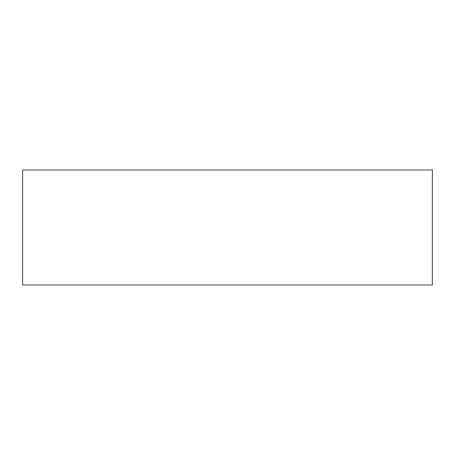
<?xml version="1.0" encoding="UTF-8"?>
<svg xmlns="http://www.w3.org/2000/svg" width="455" height="455" viewBox="0 0 455 455"><rect width="100%" height="100%" fill="white"/><g stroke="black" fill="none" stroke-linecap="round" stroke-linejoin="round"><path stroke-width="0.68" d="M432.25 169.999L22.75 169.999L22.75 285.001L432.25 285.001L432.25 169.999"/></g></svg>
